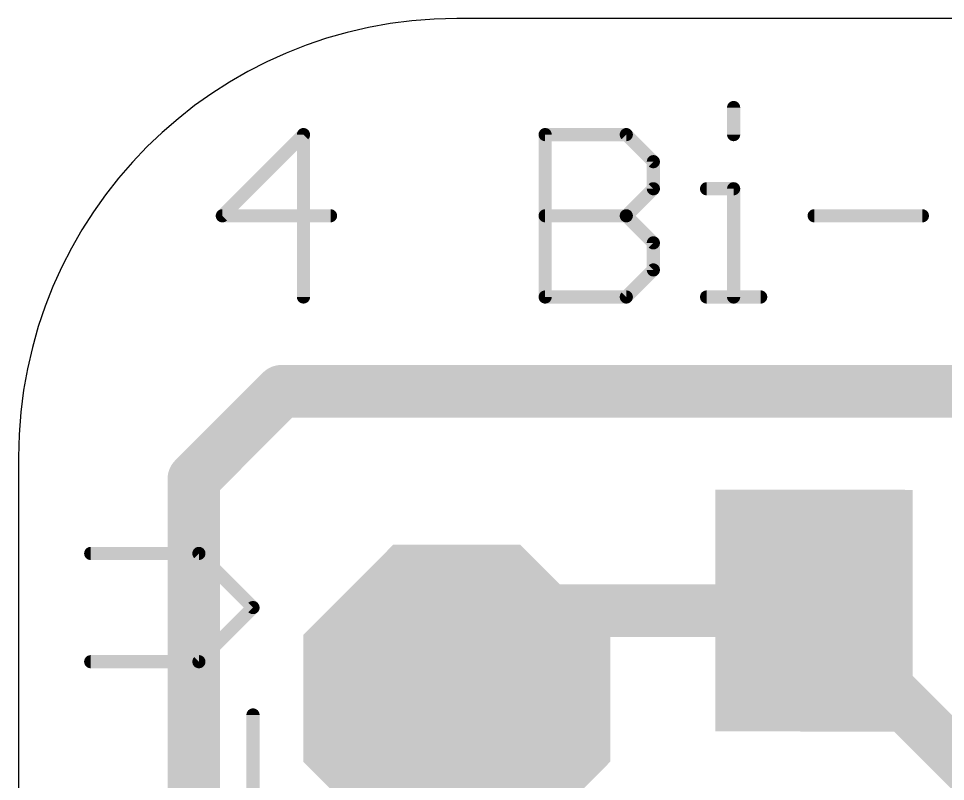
# Model space of a CAD drawing. Extents: x 0 to 15.2, y 0 to 20.4.
# Drawn here: x 0 to 5.37, y 16.03 to 20.45 of the extents above; entities that cross this region are included whole.
import ezdxf

# ---------------------------------------------------------------- set-up
doc = ezdxf.new("R2010")
doc.units = 0
for name, color, linetype in [('1', 12, 'CONTINUOUS'), ('17', 110, 'CONTINUOUS'), ('20', 53, 'CONTINUOUS'), ('21', 53, 'CONTINUOUS')]:
    doc.layers.add(name, color=color, linetype=linetype)

# ---------------------------------------------------------------- blocks, each defined once
blk = doc.blocks.new('OCTAGONP')
at = {"const_width": 0.5}
blk.add_lwpolyline([(-0.25, -0.1036), (-0.25, 0.1036), (-0.1036, 0.25), (0.1036, 0.25), (0.25, 0.1036), (0.25, -0.1036), (0.1036, -0.25), (-0.1036, -0.25), (-0.25, -0.1036), (-0.25, 0.1036)], dxfattribs=at)
blk = doc.blocks.new('RECT')
blk.add_solid([(-0.5, -0.5), (0.5, -0.5), (-0.5, 0.5), (0.5, 0.5)])

msp = doc.modelspace()

# ---------------------------------------------------------------- linework, layer by layer
at = {"layer": '1', "const_width": 0.3048}
for points in [[(1.016, 17.78), (1.524, 18.288)], [(1.524, 18.288), (6.096, 18.288)], [(1.016, 15.494), (1.016, 17.78)], [(3.048, 17.018), (2.54, 16.51)], [(4.588, 17.018), (3.048, 17.018)], [(6.62, 14.986), (4.588, 17.018)]]:
    msp.add_lwpolyline(points, dxfattribs=at)
at = {"layer": '1', "const_width": 0.1524}
for points in [[(1.524, 18.3642, 1), (1.524, 18.2118)], [(1.5779, 18.2341, 1), (1.4701, 18.3419)], [(1.0922, 17.78, 1), (0.9398, 17.78)], [(0.9621, 17.8339, 1), (1.0699, 17.7261)], [(3.048, 17.0942, 1), (3.048, 16.9418)], [(3.1019, 16.9641, 1), (2.9941, 17.0719)], [(4.6419, 17.0719, 1), (4.5341, 16.9641)], [(4.588, 16.9418, 1), (4.588, 17.0942)], [(2.4861, 16.5639, 1), (2.5939, 16.4561)]]:
    msp.add_lwpolyline(points, format="xyb", dxfattribs=at)
at = {"layer": '20'}
for p, q in [((12.7, 20.447), (2.54, 20.447)), ((0, 17.907), (0, 2.54))]:
    msp.add_line(p, q, dxfattribs=at)
msp.add_arc((2.54, 17.907), 2.54, 90, 180, dxfattribs=at)
at = {"layer": '21', "const_width": 0.0762}
for points in [[(4.1444, 19.9315), (4.1444, 19.7747)], [(1.6514, 19.7747), (1.1811, 19.3044)], [(1.6514, 18.8341), (1.6514, 19.7747)], [(3.0521, 18.8341), (3.0521, 19.7747)], [(3.0521, 19.7747), (3.5224, 19.7747)], [(3.5224, 19.7747), (3.6792, 19.6179)], [(3.6792, 19.6179), (3.6792, 19.4612)], [(3.6792, 19.4612), (3.5224, 19.3044)], [(3.9877, 19.4612), (4.1444, 19.4612)], [(4.1444, 19.4612), (4.1444, 18.8341)], [(1.1811, 19.3044), (1.8082, 19.3044)], [(3.0521, 19.3044), (3.5224, 19.3044)], [(3.5224, 19.3044), (3.6792, 19.1476)], [(4.6113, 19.3044), (5.2384, 19.3044)], [(3.6792, 19.1476), (3.6792, 18.9909)], [(3.6792, 18.9909), (3.5224, 18.8341)], [(3.5224, 18.8341), (3.0521, 18.8341)], [(3.9877, 18.8341), (4.3012, 18.8341)], [(1.0454, 17.3487), (0.4183, 17.3487)], [(1.3589, 17.0352), (1.0454, 17.3487)], [(1.0454, 16.7216), (1.3589, 17.0352)], [(0.4183, 16.7216), (1.0454, 16.7216)], [(1.3589, 15.7861), (1.3589, 16.4132)]]:
    msp.add_lwpolyline(points, dxfattribs=at)
at = {"layer": '21', "const_width": 0.0381}
for points in [[(4.1635, 19.9315, 1), (4.1254, 19.9315)], [(1.6704, 19.7747, 1), (1.6323, 19.7747)], [(1.6649, 19.7612, 1), (1.6379, 19.7882)], [(3.0521, 19.7938, 1), (3.0521, 19.7557)], [(3.0712, 19.7747, 1), (3.0331, 19.7747)], [(3.5359, 19.7882, 1), (3.509, 19.7612)], [(3.5224, 19.7557, 1), (3.5224, 19.7938)], [(4.1254, 19.7747, 1), (4.1635, 19.7747)], [(3.6983, 19.6179, 1), (3.6602, 19.6179)], [(3.6657, 19.6045, 1), (3.6927, 19.6314)], [(3.6602, 19.4612, 1), (3.6983, 19.4612)], [(3.6927, 19.4477, 1), (3.6657, 19.4746)], [(3.9877, 19.4802, 1), (3.9877, 19.4421)], [(4.1635, 19.4612, 1), (4.1254, 19.4612)], [(4.1444, 19.4421, 1), (4.1444, 19.4802)], [(1.1811, 19.3235, 1), (1.1811, 19.2854)], [(1.8082, 19.2854, 1), (1.8082, 19.3235)], [(3.0521, 19.3235, 1), (3.0521, 19.2854)], [(3.5359, 19.3179, 1), (3.509, 19.2909)], [(3.5224, 19.2854, 1), (3.5224, 19.3235)], [(4.6113, 19.3235, 1), (4.6113, 19.2854)], [(5.2384, 19.2854, 1), (5.2384, 19.3235)], [(1.1676, 19.3179, 1), (1.1946, 19.2909)], [(3.509, 19.3179, 1), (3.5359, 19.2909)], [(3.6983, 19.1476, 1), (3.6602, 19.1476)], [(3.6657, 19.1342, 1), (3.6927, 19.1611)], [(3.6927, 18.9774, 1), (3.6657, 19.0043)], [(3.6602, 18.9909, 1), (3.6983, 18.9909)], [(3.0521, 18.8531, 1), (3.0521, 18.815)], [(3.509, 18.8476, 1), (3.5359, 18.8206)], [(3.5224, 18.815, 1), (3.5224, 18.8531)], [(3.9877, 18.8531, 1), (3.9877, 18.815)], [(4.3012, 18.815, 1), (4.3012, 18.8531)], [(1.6323, 18.8341, 1), (1.6704, 18.8341)], [(3.0331, 18.8341, 1), (3.0712, 18.8341)], [(4.1254, 18.8341, 1), (4.1635, 18.8341)], [(0.4183, 17.3677, 1), (0.4183, 17.3296)], [(1.0588, 17.3622, 1), (1.0319, 17.3352)], [(1.0454, 17.3296, 1), (1.0454, 17.3677)], [(1.3724, 17.0217, 1), (1.3454, 17.0486)], [(1.3454, 17.0217, 1), (1.3724, 17.0486)], [(0.4183, 16.7407, 1), (0.4183, 16.7026)], [(1.0319, 16.7351, 1), (1.0588, 16.7081)], [(1.0454, 16.7026, 1), (1.0454, 16.7407)], [(1.378, 16.4132, 1), (1.3398, 16.4132)]]:
    msp.add_lwpolyline(points, format="xyb", dxfattribs=at)

# ---------------------------------------------------------------- block references
at = {"layer": '1', "xscale": 1.1, "yscale": 1.4, "rotation": 180}
msp.add_blockref('RECT', (4.588, 17.018), dxfattribs=at)
at = {"layer": '17', "xscale": 1.778, "yscale": 1.778, "rotation": 180}
msp.add_blockref('OCTAGONP', (2.54, 16.51), dxfattribs=at)
msp.add_blockref('OCTAGONP', (2.54, 16.51), dxfattribs=at)
at = {"layer": '21', "xscale": 0.65, "yscale": 1.4, "rotation": 180}
msp.add_blockref('RECT', (4.8566, 17.0165), dxfattribs=at)

doc.saveas('drawing.dxf')
